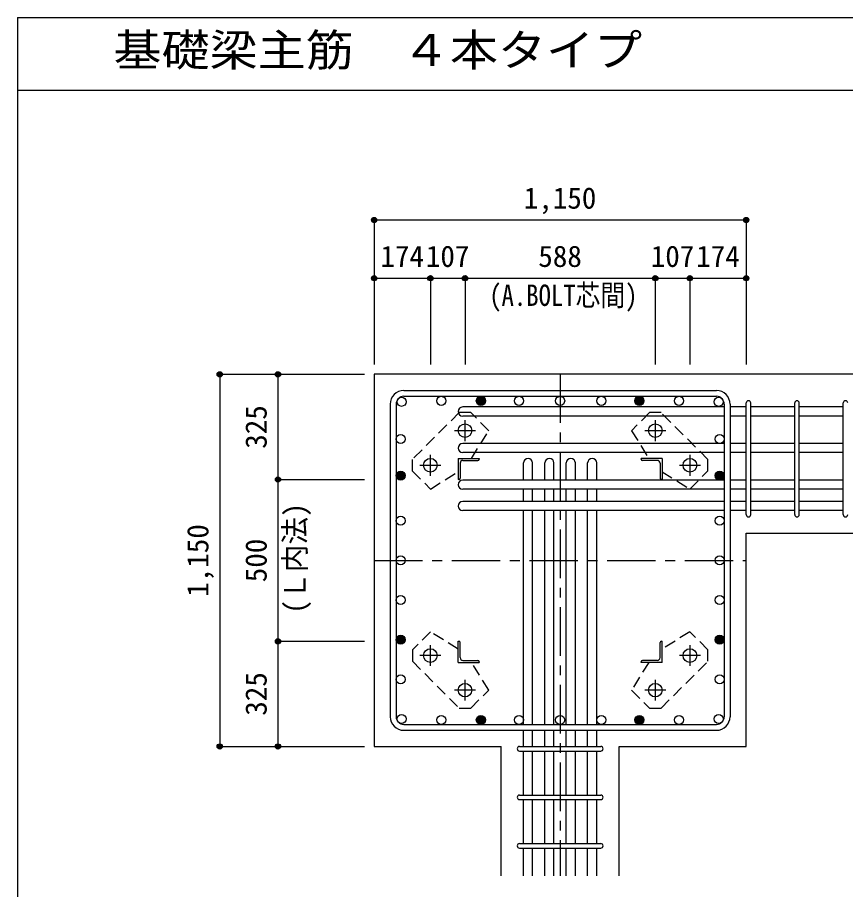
# Model space of a CAD drawing. Units: millimetres at full size, sheet at 1:30. Extents: x -5973 to 5954, y -4195 to 4201.
# Drawn here: x -5973 to -3414, y 1506 to 4201 of the extents above; entities that cross this region are included whole.
import ezdxf
from ezdxf.enums import TextEntityAlignment as Align

# ---------------------------------------------------------------- set-up
doc = ezdxf.new("R2010")
doc.units = ezdxf.units.MM
doc.header["$LTSCALE"] = 30
doc.header["$PDMODE"] = 32
doc.header["$PDSIZE"] = 15
doc.linetypes.add('CHAIN1', pattern=[8, 5, -1, 1, -1])
doc.linetypes.add('DASHED1', pattern=[1.8, 1.2, -0.6])
for name, color, linetype in [('0-1', 2, 'Continuous'), ('0-2', 4, 'Continuous'), ('0-3', 4, 'Continuous'), ('0-4', 7, 'Continuous'), ('0-5', 7, 'Continuous'), ('0-6', 7, 'Continuous'), ('0-7', 4, 'Continuous'), ('0-9', 4, 'DASHED1'), ('0-D', 4, 'Continuous'), ('6-7_文字', 7, 'Continuous'), ('F-0_枠', 6, 'Continuous')]:
    doc.layers.add(name, color=color, linetype=linetype)
doc.styles.add('ＭＳ ゴシック', font='')
doc.styles.get('ＭＳ ゴシック').set_extended_font_data('MS Gothic')

msp = doc.modelspace()

# ---------------------------------------------------------------- linework, layer by layer
at = {"layer": '0-1'}
for p, q in [((-3320.8, 3098.3), (-4870.8, 3098.3)), ((-4870.8, 3098.3), (-4870.8, 1948.3)), ((-3720.8, 2607.8), (-3320.8, 2607.8)), ((-3720.8, 1948.3), (-3720.8, 2607.8)), ((-4870.8, 1948.3), (-4478.3, 1948.3)), ((-4478.3, 1548.3), (-4478.3, 1948.3))]:
    msp.add_line(p, q, dxfattribs=at)
msp.add_lwpolyline([(-4113.3, 1548.3), (-4113.3, 1948.3), (-3720.8, 1948.3)], dxfattribs=at)
at = {"layer": '0-2', "linetype": 'CHAIN1'}
for p, q in [((-4589.8, 2892.1), (-4589.8, 2956.6)), ((-4001.8, 2956.6), (-4001.8, 2892.1)), ((-4622.1, 2924.3), (-4557.6, 2924.3)), ((-4034, 2924.3), (-3969.5, 2924.3)), ((-4696.8, 2785.1), (-4696.8, 2849.6)), ((-3894.8, 2849.6), (-3894.8, 2785.1)), ((-4729.1, 2817.3), (-4664.6, 2817.3)), ((-3927, 2817.3), (-3862.5, 2817.3)), ((-4696.8, 2197), (-4696.8, 2261.5)), ((-3894.8, 2261.5), (-3894.8, 2197)), ((-4664.6, 2229.3), (-4729.1, 2229.3)), ((-3862.5, 2229.3), (-3927, 2229.3)), ((-4589.8, 2090), (-4589.8, 2154.5)), ((-4001.8, 2154.5), (-4001.8, 2090)), ((-4557.6, 2122.3), (-4622.1, 2122.3)), ((-3969.5, 2122.3), (-4034, 2122.3))]:
    msp.add_line(p, q, dxfattribs=at)
at = {"layer": '0-2'}
for p, q in [((-4610.8, 2838.3), (-4545.8, 2838.3)), ((-4610.8, 2838.3), (-4610.8, 2773.3)), ((-4596.3, 2832.3), (-4549.8, 2832.3)), ((-4545.8, 2838.3), (-4545.8, 2836.3)), ((-3980.8, 2838.3), (-4045.8, 2838.3)), ((-4045.8, 2836.3), (-4045.8, 2838.3)), ((-3995.3, 2832.3), (-4041.8, 2832.3)), ((-3980.8, 2838.3), (-3980.8, 2773.3)), ((-4604.8, 2823.8), (-4604.8, 2777.3)), ((-3986.8, 2823.8), (-3986.8, 2777.3)), ((-4608.8, 2773.3), (-4610.8, 2773.3)), ((-3980.8, 2773.3), (-3982.8, 2773.3)), ((-4610.8, 2273.3), (-4608.8, 2273.3)), ((-4610.8, 2208.3), (-4610.8, 2273.3)), ((-4604.8, 2222.8), (-4604.8, 2269.3)), ((-3986.8, 2222.8), (-3986.8, 2269.3)), ((-3982.8, 2273.3), (-3980.8, 2273.3)), ((-3980.8, 2208.3), (-3980.8, 2273.3)), ((-4596.3, 2214.3), (-4549.8, 2214.3)), ((-4545.8, 2210.3), (-4545.8, 2208.3)), ((-4045.8, 2208.3), (-4045.8, 2210.3)), ((-3995.3, 2214.3), (-4041.8, 2214.3)), ((-4610.8, 2208.3), (-4545.8, 2208.3)), ((-3980.8, 2208.3), (-4045.8, 2208.3))]:
    msp.add_line(p, q, dxfattribs=at)
at = {"layer": '0-2', "color": 3}
for centre in [(-4589.8, 2924.3), (-4001.8, 2924.3), (-4696.8, 2817.3), (-3894.8, 2817.3), (-4696.8, 2229.3), (-3894.8, 2229.3), (-4589.8, 2122.3), (-4001.8, 2122.3)]:
    msp.add_circle(centre, 21, dxfattribs=at)
at = {"layer": '0-2'}
for centre, radius, start, end in [((-4596.3, 2823.8), 8.5, 90, 180), ((-4549.8, 2836.3), 4, 270, 0), ((-4041.8, 2836.3), 4, 180, 270), ((-3995.3, 2823.8), 8.5, 0, 90), ((-4608.8, 2777.3), 4, 270, 0), ((-3982.8, 2777.3), 4, 180, 270), ((-4608.8, 2269.3), 4, 0, 90), ((-3982.8, 2269.3), 4, 90, 180), ((-4596.3, 2222.8), 8.5, 180, 270), ((-4549.8, 2210.3), 4, 0, 90), ((-4041.8, 2210.3), 4, 90, 180), ((-3995.3, 2222.8), 8.5, 270, 0)]:
    msp.add_arc(centre, radius, start, end, dxfattribs=at)
at = {"layer": '0-3', "color": 3}
for centre in [(-4785.87, 3013.37), (-4785.87, 3013.37), (-4663.35, 3016.3), (-4540.84, 3016.3), (-4422.8, 3016.3), (-4295.8, 3016.3), (-4168.8, 3016.3), (-4050.77, 3016.3), (-3928.25, 3016.3), (-3805.73, 3013.37), (-3805.73, 3013.37), (-4788.8, 2898.33), (-3802.8, 2898.33), (-4788.8, 2785.3), (-3802.8, 2785.3), (-4788.8, 2645.82), (-3802.8, 2645.82), (-4788.8, 2523.3), (-3802.8, 2523.3), (-4788.8, 2400.78), (-3802.8, 2400.78), (-4788.8, 2278.26), (-3802.8, 2278.26), (-4788.8, 2155.75), (-3802.8, 2155.75), (-4785.87, 2033.23), (-4663.35, 2030.3), (-4540.84, 2030.3), (-4422.8, 2030.3), (-4295.8, 2030.3), (-4168.8, 2030.3), (-4050.77, 2030.3), (-3928.25, 2030.3), (-3805.73, 2033.23)]:
    msp.add_circle(centre, 14, dxfattribs=at)
at = {"layer": '0-3'}
for centre, radius in [((-4540.84, 3016.3), 12.44), ((-4540.84, 3016.3), 10.89), ((-4540.84, 3016.3), 9.33), ((-4540.84, 3016.3), 7.78), ((-4540.84, 3016.3), 6.22), ((-4540.84, 3016.3), 4.67), ((-4540.84, 3016.3), 3.11), ((-4050.77, 3016.3), 12.44), ((-4050.77, 3016.3), 10.89), ((-4050.77, 3016.3), 9.33), ((-4050.77, 3016.3), 7.78), ((-4050.77, 3016.3), 6.22), ((-4050.77, 3016.3), 4.67), ((-4050.77, 3016.3), 3.11), ((-4540.84, 3016.3), 1.56), ((-4050.77, 3016.3), 1.56), ((-4788.8, 2785.3), 12.44), ((-4788.8, 2785.3), 10.89), ((-4788.8, 2785.3), 9.33), ((-4788.8, 2785.3), 7.78), ((-4788.8, 2785.3), 6.22), ((-4788.8, 2785.3), 4.67), ((-4788.8, 2785.3), 3.11), ((-4788.8, 2785.3), 1.56), ((-3802.8, 2785.3), 12.44), ((-3802.8, 2785.3), 10.89), ((-3802.8, 2785.3), 9.33), ((-3802.8, 2785.3), 7.78), ((-3802.8, 2785.3), 6.22), ((-3802.8, 2785.3), 4.67), ((-3802.8, 2785.3), 3.11), ((-3802.8, 2785.3), 1.56), ((-4788.8, 2278.26), 12.44), ((-4788.8, 2278.26), 10.89), ((-4788.8, 2278.26), 9.33), ((-4788.8, 2278.26), 7.78), ((-4788.8, 2278.26), 6.22), ((-4788.8, 2278.26), 4.67), ((-4788.8, 2278.26), 3.11), ((-4788.8, 2278.26), 1.56), ((-3802.8, 2278.26), 12.44), ((-3802.8, 2278.26), 10.89), ((-3802.8, 2278.26), 9.33), ((-3802.8, 2278.26), 7.78), ((-3802.8, 2278.26), 6.22), ((-3802.8, 2278.26), 4.67), ((-3802.8, 2278.26), 3.11), ((-3802.8, 2278.26), 1.56), ((-4540.84, 2030.3), 12.44), ((-4540.84, 2030.3), 10.89), ((-4540.84, 2030.3), 9.33), ((-4540.84, 2030.3), 7.78), ((-4540.84, 2030.3), 6.22), ((-4540.84, 2030.3), 4.67), ((-4540.84, 2030.3), 3.11), ((-4540.84, 2030.3), 1.56), ((-4050.77, 2030.3), 12.44), ((-4050.77, 2030.3), 10.89), ((-4050.77, 2030.3), 9.33), ((-4050.77, 2030.3), 7.78), ((-4050.77, 2030.3), 6.22), ((-4050.77, 2030.3), 4.67), ((-4050.77, 2030.3), 3.11), ((-4050.77, 2030.3), 1.56)]:
    msp.add_circle(centre, radius, dxfattribs=at)
at = {"layer": '0-4'}
for p, q in [((-4778.8, 3048.3), (-3812.8, 3048.3)), ((-4778.8, 3030.3), (-3812.8, 3030.3)), ((-4820.8, 3006.3), (-4820.8, 2040.3)), ((-4802.8, 3006.3), (-4802.8, 2040.3)), ((-3788.8, 3006.3), (-3788.8, 2040.3)), ((-3770.8, 3006.3), (-3770.8, 2040.3)), ((-4778.8, 2016.3), (-3812.8, 2016.3)), ((-4778.8, 1998.3), (-3812.8, 1998.3))]:
    msp.add_line(p, q, dxfattribs=at)
for centre, radius, start, end in [((-4778.8, 3006.3), 42, 90, 180), ((-3812.8, 3006.3), 42, 0, 90), ((-4778.8, 3006.3), 24, 90, 180), ((-3812.8, 3006.3), 24, 0, 90), ((-4778.8, 2040.3), 42, 180, 270), ((-4778.8, 2040.3), 24, 180, 270), ((-3812.8, 2040.3), 42, 270, 0), ((-3812.8, 2040.3), 24, 270, 0)]:
    msp.add_arc(centre, radius, start, end, dxfattribs=at)
at = {"layer": '0-5'}
for p, q in [((-3788.8, 2997.37), (-4596.8, 2997.37)), ((-3720.8, 2997.37), (-3770.8, 2997.37)), ((-3570.8, 2997.37), (-3706.8, 2997.37)), ((-3420.8, 2997.37), (-3556.8, 2997.37)), ((-3788.8, 2969.37), (-4596.8, 2969.37)), ((-3720.8, 2969.37), (-3770.8, 2969.37)), ((-3570.8, 2969.37), (-3706.8, 2969.37)), ((-3420.8, 2969.37), (-3556.8, 2969.37)), ((-3788.8, 2884.33), (-4596.8, 2884.33)), ((-3720.8, 2884.33), (-3770.8, 2884.33)), ((-3570.8, 2884.33), (-3706.8, 2884.33)), ((-3420.8, 2884.33), (-3556.8, 2884.33)), ((-3788.8, 2856.33), (-4596.8, 2856.33)), ((-3720.8, 2856.33), (-3770.8, 2856.33)), ((-3570.8, 2856.33), (-3706.8, 2856.33)), ((-3420.8, 2856.33), (-3556.8, 2856.33)), ((-4408.8, 2771.3), (-4408.8, 2824.3)), ((-4380.8, 2771.3), (-4380.8, 2824.3)), ((-4342.8, 2771.3), (-4342.8, 2824.3)), ((-4314.8, 2771.3), (-4314.8, 2824.3)), ((-4276.8, 2771.3), (-4276.8, 2824.3)), ((-4248.8, 2771.3), (-4248.8, 2824.3)), ((-4210.8, 2771.3), (-4210.8, 2824.3)), ((-4182.8, 2771.3), (-4182.8, 2824.3)), ((-3788.8, 2771.3), (-4596.8, 2771.3)), ((-3720.8, 2771.3), (-3770.8, 2771.3)), ((-3570.8, 2771.3), (-3706.8, 2771.3)), ((-3420.8, 2771.3), (-3556.8, 2771.3)), ((-3788.8, 2743.3), (-4596.8, 2743.3)), ((-4408.8, 2705.3), (-4408.8, 2743.3)), ((-4380.8, 2705.3), (-4380.8, 2743.3)), ((-4342.8, 2705.3), (-4342.8, 2743.3)), ((-4314.8, 2705.3), (-4314.8, 2743.3)), ((-4276.8, 2705.3), (-4276.8, 2743.3)), ((-4248.8, 2705.3), (-4248.8, 2743.3)), ((-4210.8, 2705.3), (-4210.8, 2743.3)), ((-4182.8, 2705.3), (-4182.8, 2743.3)), ((-3720.8, 2743.3), (-3770.8, 2743.3)), ((-3570.8, 2743.3), (-3706.8, 2743.3)), ((-3420.8, 2743.3), (-3556.8, 2743.3)), ((-3788.8, 2705.3), (-4596.8, 2705.3)), ((-3720.8, 2705.3), (-3770.8, 2705.3)), ((-3570.8, 2705.3), (-3706.8, 2705.3)), ((-3420.8, 2705.3), (-3556.8, 2705.3)), ((-3788.8, 2677.3), (-4596.8, 2677.3)), ((-4408.8, 2016.3), (-4408.8, 2677.3)), ((-4380.8, 2016.3), (-4380.8, 2677.3)), ((-4342.8, 2016.3), (-4342.8, 2677.3)), ((-4314.8, 2016.3), (-4314.8, 2677.3)), ((-4276.8, 2016.3), (-4276.8, 2677.3)), ((-4248.8, 2016.3), (-4248.8, 2677.3)), ((-4210.8, 2016.3), (-4210.8, 2677.3)), ((-4182.8, 2016.3), (-4182.8, 2677.3)), ((-3720.8, 2677.3), (-3770.8, 2677.3)), ((-3570.8, 2677.3), (-3706.8, 2677.3)), ((-3420.8, 2677.3), (-3556.8, 2677.3)), ((-4408.8, 1948.3), (-4408.8, 1998.3)), ((-4380.8, 1948.3), (-4380.8, 1998.3)), ((-4342.8, 1948.3), (-4342.8, 1998.3)), ((-4314.8, 1948.3), (-4314.8, 1998.3)), ((-4276.8, 1948.3), (-4276.8, 1998.3)), ((-4248.8, 1948.3), (-4248.8, 1998.3)), ((-4210.8, 1948.3), (-4210.8, 1998.3)), ((-4182.8, 1948.3), (-4182.8, 1998.3)), ((-4408.8, 1798.3), (-4408.8, 1934.3)), ((-4380.8, 1798.3), (-4380.8, 1934.3)), ((-4342.8, 1798.3), (-4342.8, 1934.3)), ((-4314.8, 1798.3), (-4314.8, 1934.3)), ((-4276.8, 1798.3), (-4276.8, 1934.3)), ((-4248.8, 1798.3), (-4248.8, 1934.3)), ((-4210.8, 1798.3), (-4210.8, 1934.3)), ((-4182.8, 1798.3), (-4182.8, 1934.3)), ((-4408.8, 1648.3), (-4408.8, 1784.3)), ((-4380.8, 1648.3), (-4380.8, 1784.3)), ((-4342.8, 1648.3), (-4342.8, 1784.3)), ((-4314.8, 1648.3), (-4314.8, 1784.3)), ((-4276.8, 1648.3), (-4276.8, 1784.3)), ((-4248.8, 1648.3), (-4248.8, 1784.3)), ((-4210.8, 1648.3), (-4210.8, 1784.3)), ((-4182.8, 1648.3), (-4182.8, 1784.3)), ((-4408.8, 1548.3), (-4408.8, 1634.3)), ((-4380.8, 1548.3), (-4380.8, 1634.3)), ((-4342.8, 1548.3), (-4342.8, 1634.3)), ((-4314.8, 1548.3), (-4314.8, 1634.3)), ((-4276.8, 1548.3), (-4276.8, 1634.3)), ((-4248.8, 1548.3), (-4248.8, 1634.3)), ((-4210.8, 1548.3), (-4210.8, 1634.3)), ((-4182.8, 1548.3), (-4182.8, 1634.3))]:
    msp.add_line(p, q, dxfattribs=at)
for centre, start, end in [((-4596.8, 2983.37), 90, 270), ((-4596.8, 2870.33), 90, 270), ((-4394.8, 2824.3), 0, 180), ((-4328.8, 2824.3), 0, 180), ((-4262.8, 2824.3), 0, 180), ((-4196.8, 2824.3), 0, 180), ((-4596.8, 2757.3), 90, 270), ((-4596.8, 2691.3), 90, 270)]:
    msp.add_arc(centre, 14, start, end, dxfattribs=at)
at = {"layer": '0-6'}
for p, q in [((-3720.8, 2664.8), (-3720.8, 3009.87)), ((-3706.8, 2664.8), (-3706.8, 3009.87)), ((-3570.8, 2664.8), (-3570.8, 3009.87)), ((-3556.8, 2664.8), (-3556.8, 3009.87)), ((-3420.8, 2664.8), (-3420.8, 3009.87)), ((-4421.3, 1948.3), (-4170.3, 1948.3)), ((-4421.3, 1934.3), (-4170.3, 1934.3)), ((-4421.3, 1798.3), (-4170.3, 1798.3)), ((-4421.3, 1784.3), (-4170.3, 1784.3)), ((-4421.3, 1648.3), (-4170.3, 1648.3)), ((-4421.3, 1634.3), (-4170.3, 1634.3))]:
    msp.add_line(p, q, dxfattribs=at)
for centre, start, end in [((-3713.8, 3009.87), 0, 180), ((-3713.8, 3009.87), 0, 180), ((-3713.8, 3009.87), 0, 180), ((-3713.8, 3009.87), 0, 180), ((-3563.8, 3009.87), 0, 180), ((-3413.8, 3009.87), 0, 180), ((-3713.8, 2664.8), 180, 0), ((-3713.8, 2664.8), 180, 0), ((-3713.8, 2664.8), 180, 0), ((-3713.8, 2664.8), 180, 0), ((-3563.8, 2664.8), 180, 0), ((-3413.8, 2664.8), 180, 0), ((-4421.3, 1941.3), 90, 270), ((-4421.3, 1941.3), 90, 270), ((-4421.3, 1941.3), 90, 270), ((-4421.3, 1941.3), 90, 270), ((-4170.3, 1941.3), 270, 90), ((-4170.3, 1941.3), 270, 90), ((-4170.3, 1941.3), 270, 90), ((-4170.3, 1941.3), 270, 90), ((-4421.3, 1791.3), 90, 270), ((-4170.3, 1791.3), 270, 90), ((-4421.3, 1641.3), 90, 270), ((-4170.3, 1641.3), 270, 90)]:
    msp.add_arc(centre, 7, start, end, dxfattribs=at)
at = {"layer": '0-9'}
for points in [[(-4607.6, 2980), (-4752.6, 2835.1), (-4752.6, 2799.7), (-4696.7, 2743.9), (-4610.8, 2797.3)], [(-4569.8, 2838.3), (-4516.4, 2924.2), (-4572.2, 2980), (-4607.6, 2980)], [(-3839.1, 2835.1), (-3984, 2980.1), (-4019.4, 2980.1), (-4075.2, 2924.2), (-4021.8, 2838.3)], [(-3980.8, 2797.3), (-3894.9, 2743.9), (-3839.1, 2799.7), (-3839.1, 2835.1)], [(-4610.8, 2249.3), (-4696.7, 2302.7), (-4752.5, 2246.9), (-4752.5, 2211.5)], [(-3984, 2066.6), (-3839, 2211.5), (-3839, 2246.9), (-3894.9, 2302.7), (-3980.8, 2249.3)], [(-4752.5, 2211.5), (-4607.6, 2066.5), (-4572.2, 2066.5), (-4516.4, 2122.4), (-4569.8, 2208.3)], [(-4021.8, 2208.3), (-4075.2, 2122.4), (-4019.4, 2066.6), (-3984, 2066.6)]]:
    msp.add_lwpolyline(points, dxfattribs=at)
at = {"layer": '0-D'}
for p, q in [((-4870.8, 3575.34), (-4870.8, 3395.34)), ((-4870.8, 3575.34), (-4870.8, 3395.34)), ((-4870.8, 3575.34), (-3720.8, 3575.34)), ((-3720.8, 3575.34), (-3720.8, 3395.34)), ((-4870.8, 3395.34), (-4696.8, 3395.34)), ((-4870.8, 3395.34), (-4870.8, 3128.3)), ((-4696.8, 3395.34), (-4696.8, 3128.3)), ((-4696.8, 3395.34), (-4589.8, 3395.34)), ((-4589.8, 3395.34), (-4589.8, 3128.3)), ((-4589.8, 3395.34), (-4001.8, 3395.34)), ((-4001.8, 3395.34), (-4001.8, 3128.3)), ((-4001.8, 3395.34), (-3894.8, 3395.34)), ((-3894.8, 3395.34), (-3894.8, 3128.3)), ((-3894.8, 3395.34), (-3720.8, 3395.34)), ((-3720.8, 3395.34), (-3720.8, 3128.3)), ((-3720.8, 3395.34), (-3720.8, 3128.3)), ((-5347.84, 3098.3), (-5167.84, 3098.3)), ((-5347.84, 3098.3), (-5167.84, 3098.3)), ((-5347.84, 3098.3), (-5347.84, 1948.3)), ((-5167.84, 3098.3), (-5167.84, 2773.3)), ((-5167.84, 3098.3), (-4900.8, 3098.3)), ((-5167.84, 2773.3), (-4900.8, 2773.3)), ((-5167.84, 2773.3), (-5167.84, 2273.3)), ((-5167.84, 2273.3), (-4900.8, 2273.3)), ((-5167.84, 2273.3), (-5167.84, 1948.3)), ((-5167.84, 2273.3), (-4900.8, 2273.3)), ((-5347.84, 1948.3), (-5167.84, 1948.3)), ((-5167.84, 1948.3), (-4900.8, 1948.3)), ((-5167.84, 1948.3), (-4900.8, 1948.3))]:
    msp.add_line(p, q, dxfattribs=at)
at = {"layer": '0-D', "linetype": 'CHAIN1'}
for p, q in [((-4295.8, 3098.3), (-4295.8, 1548.3)), ((-4870.8, 2523.3), (-3720.8, 2523.3))]:
    msp.add_line(p, q, dxfattribs=at)
at = {"layer": '0-D'}
for centre, radius in [((-4870.8, 3575.34), 8), ((-4870.8, 3575.34), 7.2), ((-4870.8, 3575.34), 6.4), ((-4870.8, 3575.34), 5.6), ((-4870.8, 3575.34), 4.8), ((-4870.8, 3575.34), 4), ((-4870.8, 3575.34), 3.2), ((-4870.8, 3575.34), 2.4), ((-4870.8, 3575.34), 1.6), ((-4870.8, 3575.34), 0.8), ((-3720.8, 3575.34), 8), ((-3720.8, 3575.34), 7.2), ((-3720.8, 3575.34), 6.4), ((-3720.8, 3575.34), 5.6), ((-3720.8, 3575.34), 4.8), ((-3720.8, 3575.34), 4), ((-3720.8, 3575.34), 3.2), ((-3720.8, 3575.34), 2.4), ((-3720.8, 3575.34), 1.6), ((-3720.8, 3575.34), 0.8), ((-4870.8, 3395.34), 8), ((-4870.8, 3395.34), 7.2), ((-4870.8, 3395.34), 6.4), ((-4870.8, 3395.34), 5.6), ((-4870.8, 3395.34), 4.8), ((-4870.8, 3395.34), 4), ((-4870.8, 3395.34), 3.2), ((-4870.8, 3395.34), 2.4), ((-4870.8, 3395.34), 1.6), ((-4870.8, 3395.34), 0.8), ((-4696.8, 3395.34), 8), ((-4696.8, 3395.34), 7.2), ((-4696.8, 3395.34), 6.4), ((-4696.8, 3395.34), 5.6), ((-4696.8, 3395.34), 4.8), ((-4696.8, 3395.34), 4), ((-4696.8, 3395.34), 3.2), ((-4696.8, 3395.34), 2.4), ((-4696.8, 3395.34), 1.6), ((-4696.8, 3395.34), 0.8), ((-4589.8, 3395.34), 8), ((-4589.8, 3395.34), 7.2), ((-4589.8, 3395.34), 6.4), ((-4589.8, 3395.34), 5.6), ((-4589.8, 3395.34), 4.8), ((-4589.8, 3395.34), 4), ((-4589.8, 3395.34), 3.2), ((-4589.8, 3395.34), 2.4), ((-4589.8, 3395.34), 1.6), ((-4589.8, 3395.34), 0.8), ((-4001.8, 3395.34), 8), ((-4001.8, 3395.34), 7.2), ((-4001.8, 3395.34), 6.4), ((-4001.8, 3395.34), 5.6), ((-4001.8, 3395.34), 4.8), ((-4001.8, 3395.34), 4), ((-4001.8, 3395.34), 3.2), ((-4001.8, 3395.34), 2.4), ((-4001.8, 3395.34), 1.6), ((-4001.8, 3395.34), 0.8), ((-3894.8, 3395.34), 8), ((-3894.8, 3395.34), 7.2), ((-3894.8, 3395.34), 6.4), ((-3894.8, 3395.34), 5.6), ((-3894.8, 3395.34), 4.8), ((-3894.8, 3395.34), 4), ((-3894.8, 3395.34), 3.2), ((-3894.8, 3395.34), 2.4), ((-3894.8, 3395.34), 1.6), ((-3894.8, 3395.34), 0.8), ((-3720.8, 3395.34), 8), ((-3720.8, 3395.34), 7.2), ((-3720.8, 3395.34), 6.4), ((-3720.8, 3395.34), 5.6), ((-3720.8, 3395.34), 4.8), ((-3720.8, 3395.34), 4), ((-3720.8, 3395.34), 3.2), ((-3720.8, 3395.34), 2.4), ((-3720.8, 3395.34), 1.6), ((-3720.8, 3395.34), 0.8), ((-5347.84, 3098.3), 8), ((-5347.84, 3098.3), 7.2), ((-5347.84, 3098.3), 6.4), ((-5347.84, 3098.3), 5.6), ((-5347.84, 3098.3), 4.8), ((-5347.84, 3098.3), 4), ((-5347.84, 3098.3), 3.2), ((-5347.84, 3098.3), 2.4), ((-5347.84, 3098.3), 1.6), ((-5167.84, 3098.3), 8), ((-5167.84, 3098.3), 7.2), ((-5167.84, 3098.3), 6.4), ((-5167.84, 3098.3), 5.6), ((-5167.84, 3098.3), 4.8), ((-5167.84, 3098.3), 4), ((-5167.84, 3098.3), 3.2), ((-5167.84, 3098.3), 2.4), ((-5167.84, 3098.3), 1.6), ((-5347.84, 3098.3), 0.8), ((-5167.84, 3098.3), 0.8), ((-5167.84, 2773.3), 8), ((-5167.84, 2773.3), 7.2), ((-5167.84, 2773.3), 6.4), ((-5167.84, 2773.3), 5.6), ((-5167.84, 2773.3), 4.8), ((-5167.84, 2773.3), 4), ((-5167.84, 2773.3), 3.2), ((-5167.84, 2773.3), 2.4), ((-5167.84, 2773.3), 1.6), ((-5167.84, 2773.3), 0.8), ((-5167.84, 2273.3), 8), ((-5167.84, 2273.3), 7.2), ((-5167.84, 2273.3), 6.4), ((-5167.84, 2273.3), 5.6), ((-5167.84, 2273.3), 4.8), ((-5167.84, 2273.3), 4), ((-5167.84, 2273.3), 3.2), ((-5167.84, 2273.3), 2.4), ((-5167.84, 2273.3), 1.6), ((-5167.84, 2273.3), 0.8), ((-5347.84, 1948.3), 8), ((-5347.84, 1948.3), 7.2), ((-5347.84, 1948.3), 6.4), ((-5347.84, 1948.3), 5.6), ((-5347.84, 1948.3), 4.8), ((-5347.84, 1948.3), 4), ((-5347.84, 1948.3), 3.2), ((-5347.84, 1948.3), 2.4), ((-5347.84, 1948.3), 1.6), ((-5347.84, 1948.3), 0.8), ((-5167.84, 1948.3), 8), ((-5167.84, 1948.3), 7.2), ((-5167.84, 1948.3), 6.4), ((-5167.84, 1948.3), 5.6), ((-5167.84, 1948.3), 4.8), ((-5167.84, 1948.3), 4), ((-5167.84, 1948.3), 3.2), ((-5167.84, 1948.3), 2.4), ((-5167.84, 1948.3), 1.6), ((-5167.84, 1948.3), 0.8)]:
    msp.add_circle(centre, radius, dxfattribs=at)
at = {"layer": '0-D', "color": 7}
for p in [(-4870.8, 3575.34), (-4870.8, 3575.34), (-3720.8, 3575.34), (-4870.8, 3395.34), (-4696.8, 3395.34), (-4589.8, 3395.34), (-4001.8, 3395.34), (-3894.8, 3395.34), (-3720.8, 3395.34), (-5347.84, 3098.3), (-5167.84, 3098.3), (-5167.84, 2773.3), (-5167.84, 2273.3), (-5347.84, 1948.3), (-5167.84, 1948.3)]:
    msp.add_point(p, dxfattribs=at)
at = {"layer": 'F-0_枠'}
for q in [(5954.1, 4201.15), (-5972.88, -4195.24)]:
    msp.add_line((-5972.88, 4201.15), q, dxfattribs=at)
at = {"layer": 'F-0_枠', "color": 2}
msp.add_line((-5972.88, 3976.15), (3723.6, 3976.15), dxfattribs=at)

# ---------------------------------------------------------------- texts
at = {"layer": '0-7', "style": 'ＭＳ ゴシック', "width": 0.85}
msp.add_text('(A.BOLT芯間)', height=65.98, dxfattribs=at).set_placement((-4515.01, 3289.92), align=Align.BOTTOM_LEFT)
at = {"layer": '0-7', "style": 'ＭＳ ゴシック', "width": 0.95}
msp.add_text('(Ｌ内法)', height=65.98, rotation=90, dxfattribs=at).set_placement((-5062.78, 2358.7), align=Align.BOTTOM_LEFT)
at = {"layer": '0-D', "style": 'ＭＳ ゴシック'}
for s, p in [('1,150', (-4408.3, 3590.34)), ('174', (-4851.3, 3410.34)), ('107', (-4710.8, 3410.34)), ('588', (-4363.3, 3410.34)), ('107', (-4015.8, 3410.34)), ('174', (-3875.3, 3410.34))]:
    msp.add_text(s, height=65.98, dxfattribs=at).set_placement(p, align=Align.BOTTOM_LEFT)
for s, p in [('325', (-5182.84, 2868.3)), ('1,150', (-5362.84, 2410.8)), ('500', (-5182.84, 2455.8)), ('325', (-5182.84, 2043.3))]:
    msp.add_text(s, height=65.98, rotation=90, dxfattribs=at).set_placement(p, align=Align.BOTTOM_LEFT)
at = {"layer": '6-7_文字', "color": 2, "style": 'ＭＳ ゴシック', "width": 1.1}
msp.add_text('\u3000\u3000基礎梁主筋\u3000４本タイプ', height=98.97, dxfattribs=at).set_placement((-5972.88, 4021.15), align=Align.BOTTOM_LEFT)

doc.saveas('drawing.dxf')
